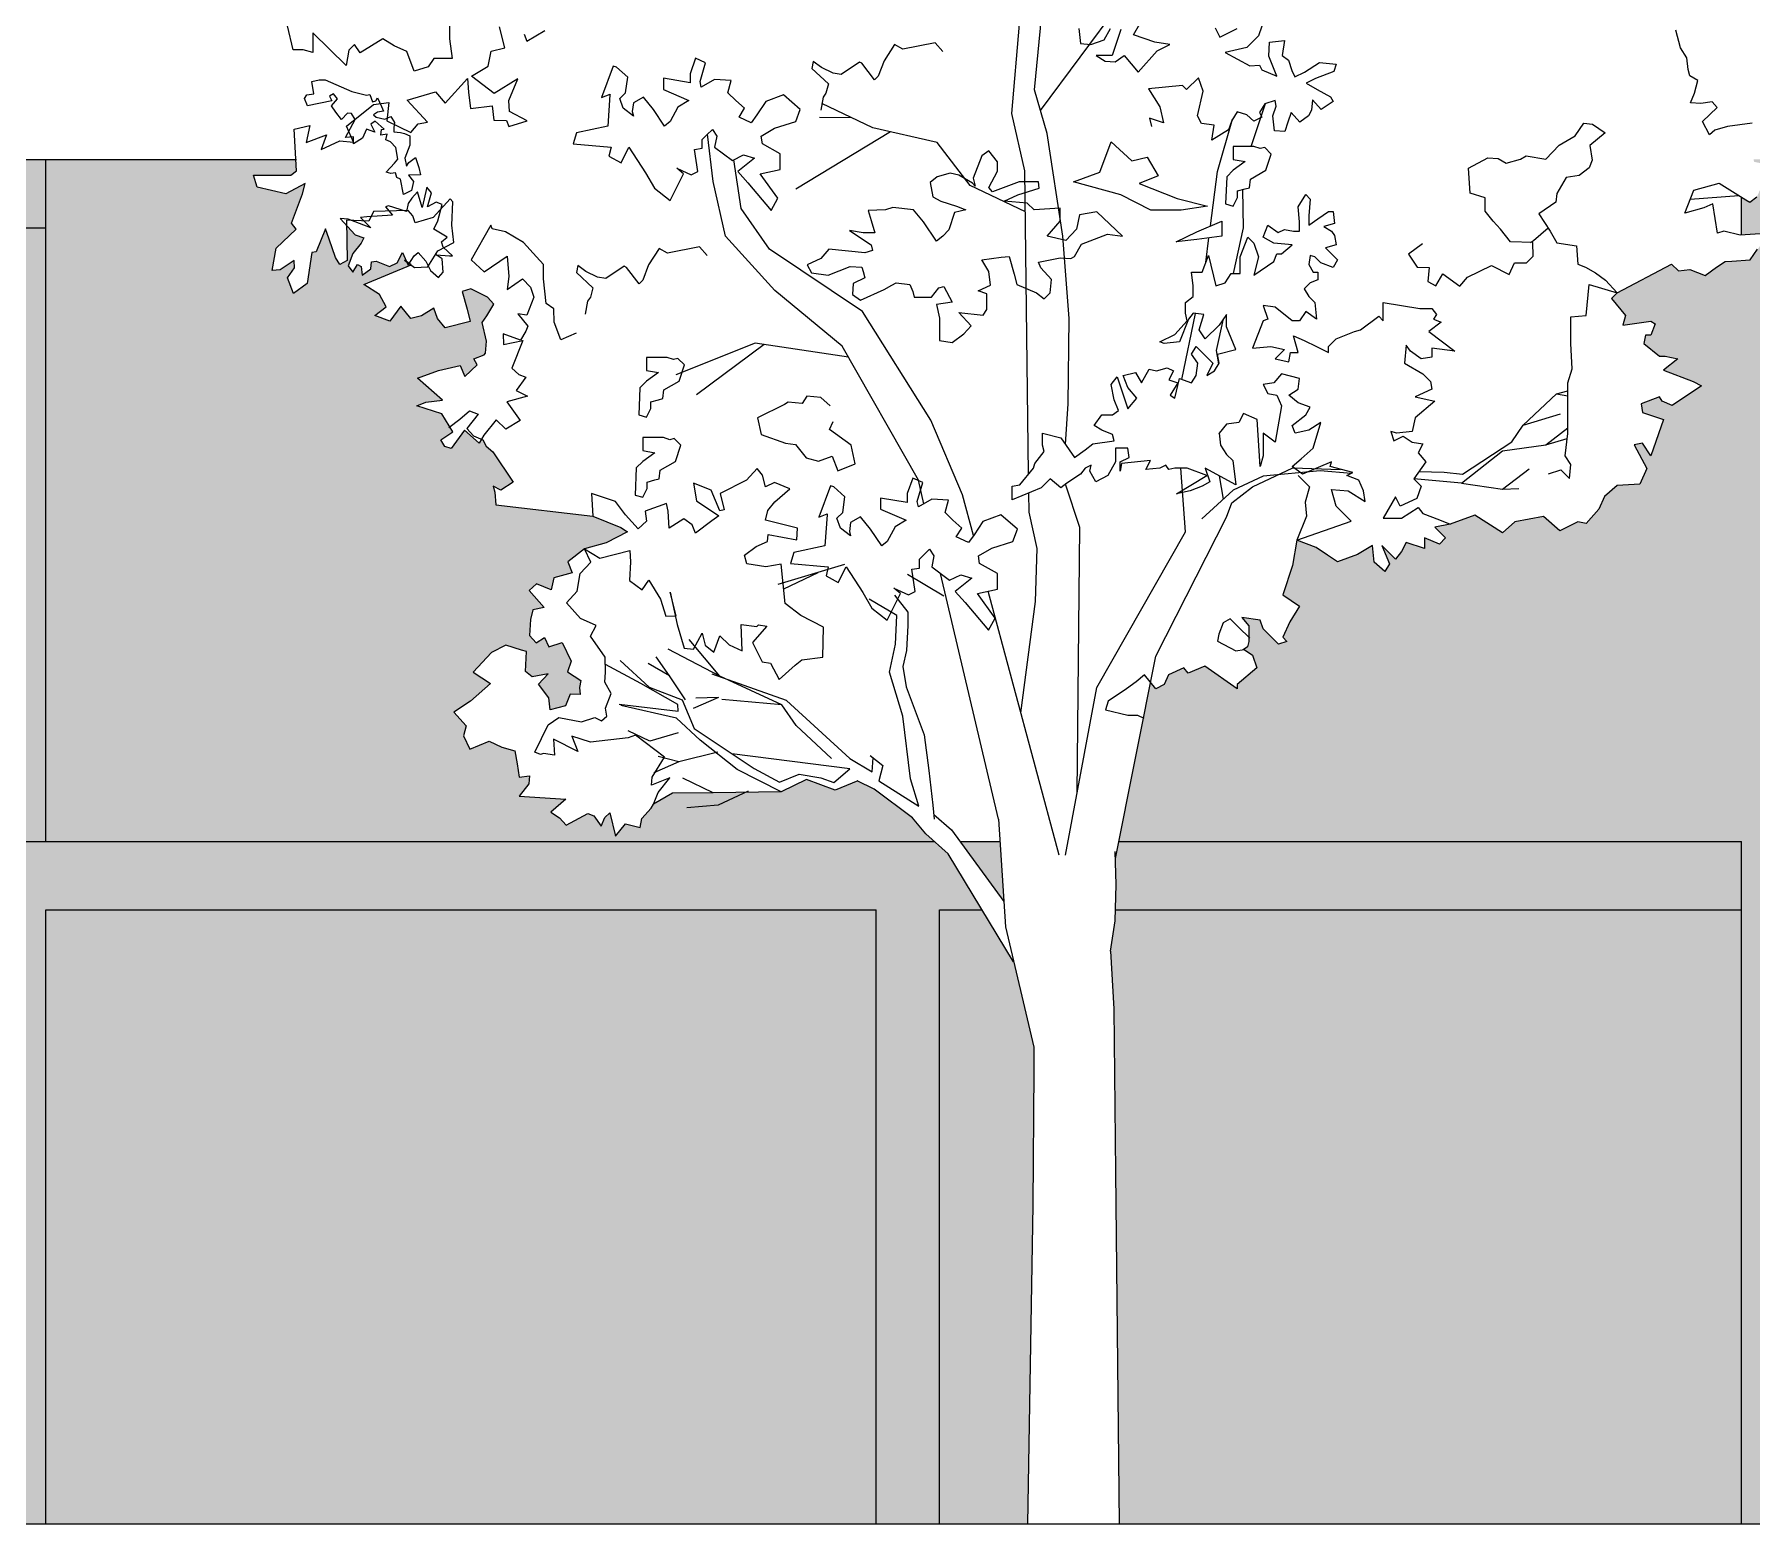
# Model space of a CAD drawing. Header units: millimetres. Extents: x -4829 to 17751, y -2575 to 15731.
# Drawn here: x 2282 to 3037, y -2575 to -1920 of the extents above; entities that cross this region are included whole.
import ezdxf

# ---------------------------------------------------------------- set-up
doc = ezdxf.new("R2010")
doc.units = ezdxf.units.MM
doc.layers.get('0').update_dxf_attribs({"lineweight": 20})
for name, color, linetype in [('campitura', 254, 'Continuous'), ('finestre', 140, 'Continuous'), ('MURO', 44, 'Continuous')]:
    doc.layers.add(name, color=color, linetype=linetype)
doc.layers.add('VERDE_alberi', color=104, linetype='Continuous', plot=False)

msp = doc.modelspace()

# ---------------------------------------------------------------- hatches: boundary and pattern name
at = {"layer": 'campitura'}
h = msp.add_hatch(color=256, dxfattribs=at)
h.dxf.hatch_style = 1
h.paths.add_polyline_path([(2286.61, -1974.88), (1626.61, -1974.88), (1626.61, -2004.88), (2286.61, -2004.88)])
h.paths.add_polyline_path([(2286.61, -2004.88), (2276.61, -2004.88), (2276.61, -2274.88), (2286.61, -2274.88)])
h.paths.add_polyline_path([(1636.61, -2004.88), (1626.61, -2004.88), (1626.61, -2274.88), (1636.61, -2274.88)])
h.paths.add_polyline_path([(2683.44, -2280.19), (2677.5, -2274.88), (1626.61, -2274.88), (1626.61, -2304.88), (2256.61, -2304.88), (2256.61, -2574.88), (2286.61, -2574.88), (2286.61, -2304.88), (2651.77, -2304.88), (2651.77, -2574.88), (2679.62, -2574.88), (2679.62, -2304.88), (2698.37, -2304.88)])
h.paths.add_polyline_path([(1636.61, -2304.88), (1626.61, -2304.88), (1626.61, -2574.88), (1636.61, -2574.88)], flags=17)
h.paths.add_polyline_path([(3032.24, -2274.88), (2758.47, -2274.88), (2756.99, -2282.26), (2757.38, -2293.78), (2757.04, -2304.88), (3032.24, -2304.88)])
h.paths.add_polyline_path([(2706.2, -2274.88), (2688.73, -2274.88), (2707.88, -2301.24)])
at = {"layer": 'finestre', "transparency": 33554643}
h = msp.add_hatch(color=256, dxfattribs=at)
h.dxf.hatch_style = 1
h.paths.add_polyline_path([(2276.61, -2004.88), (1636.61, -2004.88), (1636.61, -2274.88), (2276.61, -2274.88)])
h.paths.add_polyline_path([(2256.61, -2304.88), (1636.61, -2304.88), (1636.61, -2574.88), (2256.61, -2574.88)])
h.paths.add_polyline_path([(2651.77, -2304.88), (2286.61, -2304.88), (2286.61, -2574.88), (2651.77, -2574.88)])
h.paths.add_polyline_path([(3032.24, -2304.88), (2757.04, -2304.88), (2756.9, -2309.72), (2754.86, -2323.09), (2756.26, -2348.47), (2757.07, -2420.25), (2758.61, -2574.88), (3032.24, -2574.88)])
h.paths.add_polyline_path([(2721.04, -2375.61), (2721.04, -2365.22), (2712.21, -2327.74), (2698.37, -2304.88), (2679.62, -2304.88), (2679.62, -2574.88), (2718.27, -2574.88), (2720.63, -2434.79)])
at = {"layer": 'MURO'}
h = msp.add_hatch(color=256, dxfattribs=at)
h.dxf.hatch_style = 1
h.paths.add_polyline_path([(2483.3, -2118.59), (2486.75, -2120.31), (2492.19, -2116.78), (2483.29, -2103.49), (2480.27, -2100.9), (2478.8, -2098.22), (2478.21, -2097.96), (2477.24, -2099.67), (2470.75, -2093.87), (2464.88, -2102), (2462.13, -2101.14), (2460.34, -2098.16), (2465.66, -2094.69), (2460.78, -2086.66), (2449.77, -2083.22), (2453.76, -2081.59), (2461.13, -2080.73), (2450.11, -2071.08), (2459.35, -2067.62), (2468.79, -2065.44), (2470.88, -2070.33), (2476.27, -2065.21), (2474.85, -2062.5), (2479.47, -2060.77), (2480, -2060.03), (2480.46, -2054.73), (2478.49, -2046.56), (2480.63, -2043.6), (2483.73, -2038.53), (2480.94, -2035.39), (2473.48, -2031.69), (2469.77, -2032.95), (2472, -2040.75), (2473.19, -2046.11), (2462.21, -2048.87), (2458.94, -2044.83), (2457.22, -2040.21), (2451.9, -2043.68), (2447.18, -2044.77), (2442.7, -2039.29), (2437.9, -2045.95), (2431.29, -2043.43), (2436.24, -2039.68), (2433.4, -2034.26), (2426.49, -2029.83), (2446.13, -2021.72), (2443.55, -2015.82), (2441.15, -2020.27), (2437.72, -2021.98), (2431.9, -2019.59), (2429.85, -2019.93), (2429.5, -2023.01), (2425.74, -2025.75), (2425.39, -2021.98), (2423.68, -2020.96), (2421.63, -2024.38), (2419.57, -2021.64), (2421.63, -2016.17), (2425.39, -2011.72), (2426.42, -2009.32), (2422.65, -2007.95), (2418.97, -2003.88), (2419.18, -2019.25), (2415.9, -2020.97), (2413.99, -2017.95), (2411.26, -2009.85), (2409.59, -2005.37), (2405.52, -2015.52), (2403.67, -2015.82), (2401.59, -2029.46), (2395.63, -2033.75), (2392.86, -2026.84), (2395.97, -2022.53), (2395.91, -2019.22), (2389.68, -2023.31), (2386.17, -2023.65), (2387.92, -2013.86), (2396.79, -2005.54), (2394.69, -2002.79), (2399.5, -1989.9), (2400.68, -1985.43), (2392.14, -1989.9), (2379.55, -1986.95), (2378, -1981.74), (2394.38, -1981.7), (2396.93, -1979.86), (2396.65, -1974.88), (2286.61, -1974.88), (2286.61, -2274.88), (2677.5, -2274.88), (2673.64, -2271.41), (2667.71, -2264.4), (2650.95, -2251.79), (2643.54, -2248.19), (2633.74, -2252.23), (2621.1, -2247.51), (2610.02, -2253.03), (2580.14, -2253.45), (2562.27, -2253.5), (2553.88, -2258.47), (2552.9, -2260.17), (2548.67, -2264.77), (2548, -2268.69), (2541.5, -2266.99), (2537.22, -2272.46), (2534.73, -2262.19), (2532.41, -2264.25), (2530.86, -2268.12), (2527.61, -2263.53), (2525.03, -2262.5), (2515.48, -2267.66), (2512.47, -2264.39), (2508.76, -2261.98), (2515.26, -2256.2), (2494.79, -2254.87), (2499.07, -2249.4), (2499.27, -2245.89), (2494.83, -2246.51), (2493.85, -2240.72), (2492.86, -2234.94), (2487.23, -2233.29), (2481.65, -2230.76), (2473.09, -2234.22), (2470.35, -2228.33), (2471.48, -2224), (2466.1, -2217.96), (2473.43, -2213.1), (2482.25, -2205.26), (2474.6, -2200.4), (2482.6, -2191.63), (2488.94, -2188.48), (2495.86, -2190.64), (2498.03, -2191.21), (2497.52, -2199.99), (2500.47, -2202.36), (2507.59, -2201.02), (2503.36, -2205.62), (2507.86, -2211.61), (2508.43, -2216.92), (2515.14, -2215.12), (2517.2, -2209.95), (2521.59, -2210.21), (2521.33, -2207.11), (2521.95, -2204.07), (2516.01, -2200.2), (2517.6, -2195.45), (2513.67, -2187.29), (2507.84, -2189.15), (2505.87, -2185.07), (2502.21, -2187.5), (2499.32, -2184.24), (2499.72, -2177.22), (2500.85, -2172.88), (2505.76, -2171.85), (2499.14, -2164.42), (2502.39, -2161.53), (2508.85, -2164.11), (2510.03, -2158.89), (2518.08, -2156.72), (2516.17, -2151.77), (2523.54, -2146.04), (2533.06, -2143.41), (2542.43, -2138.55), (2539.47, -2136.77), (2527.13, -2131.79), (2484.6, -2126.79), (2484.17, -2121.18)])
h.paths.add_polyline_path([(3032.24, -2019.29), (3028.1, -2019.64), (3025.12, -2019.71), (3021.33, -2022.24), (3016.32, -2025.84), (3009.62, -2023.19), (3004.55, -2023.82), (3001.52, -2020.91), (2977.64, -2033.55), (2975.16, -2036.02), (2981.35, -2043.44), (2980.11, -2047.76), (2992.48, -2045.91), (2994.34, -2047.14), (2992.48, -2052.09), (2990.01, -2052.09), (2989.39, -2055.8), (2996.19, -2061.36), (2998.67, -2061.36), (3004.24, -2062.59), (2998.05, -2067.54), (3011.04, -2072.48), (3014.75, -2074.33), (3001.76, -2082.99), (2997.43, -2081.13), (2996.19, -2079.28), (2988.15, -2082.37), (2988.77, -2086.08), (2998.05, -2089.17), (2992.48, -2105.23), (2988.77, -2099.67), (2985.06, -2100.29), (2990.63, -2110.79), (2987.53, -2117.59), (2977.64, -2118.21), (2972.07, -2123.15), (2969.6, -2128.72), (2964.03, -2134.9), (2960.32, -2134.28), (2952.47, -2138.11), (2945.19, -2131.81), (2932.57, -2134.23), (2927.23, -2139.08), (2915.09, -2131.32), (2904.2, -2135.29), (2897.51, -2136.63), (2902.19, -2141.31), (2899.52, -2143.98), (2892.83, -2141.31), (2892.83, -2145.99), (2884.8, -2143.31), (2882.79, -2147.32), (2880.12, -2150.66), (2874.1, -2144.65), (2877.44, -2152.67), (2875.44, -2156.01), (2870.76, -2152), (2870.09, -2144.65), (2863.4, -2148.66), (2854.7, -2151.78), (2850.26, -2148.82), (2845.22, -2145.55), (2836.75, -2142.3), (2834.9, -2153.43), (2830.57, -2166.4), (2837.99, -2171.35), (2833.66, -2178.14), (2830.57, -2184.94), (2832.42, -2186.8), (2828.71, -2188.03), (2821.91, -2181.23), (2820.67, -2177.53), (2812.63, -2176.29), (2815.72, -2180), (2815.72, -2186.8), (2815.1, -2189.27), (2813.45, -2190.26), (2817.32, -2192.83), (2819.17, -2198.38), (2810.54, -2205.77), (2810.54, -2207.62), (2796.36, -2197.76), (2788.96, -2200.84), (2787.11, -2198.38), (2780.33, -2201.46), (2778.48, -2205.77), (2774.78, -2207.62), (2772.47, -2204.74), (2758.47, -2274.88), (3032.24, -2274.88)])
h = msp.add_hatch(color=256, dxfattribs=at)
h.dxf.hatch_style = 1
h.paths.add_polyline_path([(3032.24, -1991.37), (3032.24, -2008.16), (3042.72, -2007.44), (3041.58, -2011.49), (3039.37, -2014.33), (3036.14, -2018.95), (3032.24, -2019.29), (3032.24, -2574.88), (3356.61, -2574.88), (3356.61, -1974.88), (3037.58, -1974.84), (3037.87, -1975.88), (3044.19, -1977.15), (3047.29, -1983.03), (3046.4, -1990.75), (3041.41, -1986.13), (3039.06, -1991.25), (3035.96, -1993.59), (3034.19, -1992.58)])

# ---------------------------------------------------------------- linework, layer by layer
for p, q in [((2286.61, -2274.88), (2286.61, -1974.88)), ((3032.24, -2008.16), (3032.24, -1991.37)), ((1626.61, -2274.88), (2677.5, -2274.88)), ((2688.73, -2274.88), (2706.2, -2274.88)), ((2758.47, -2274.88), (3032.24, -2274.88)), ((3032.24, -2574.88), (3032.24, -2274.88)), ((2286.61, -2574.88), (2286.61, -2304.88)), ((2286.61, -2304.88), (2651.77, -2304.88)), ((2651.77, -2574.88), (2651.77, -2304.88)), ((2679.62, -2574.88), (2679.62, -2304.88)), ((2679.62, -2304.88), (2698.37, -2304.88)), ((2757.04, -2304.88), (3032.24, -2304.88)), ((1157.37, -2574.88), (3561.72, -2574.88))]:
    msp.add_line(p, q)
for points in [[(1356.61, -2574.88), (1356.61, -1974.88), (2396.93, -1974.88)], [(1626.61, -2004.88), (2286.61, -2004.88)]]:
    msp.add_lwpolyline(points)
at = {"layer": 'VERDE_alberi', "color": 0}
for p, q in [((2950.88, -2077.9), (2955.99, -2076.6)), ((2936.35, -2091.77), (2950.88, -2077.9)), ((2950.88, -2077.9), (2955.99, -2078.81)), ((2931.33, -2099.08), (2936.35, -2091.77)), ((2936.35, -2091.77), (2952.73, -2086.79)), ((2909.63, -2113.2), (2931.33, -2099.08)), ((2946.23, -2100.29), (2955.99, -2092.88)), ((2946.23, -2100.29), (2955.7, -2097.64)), ((2909.23, -2117.22), (2927.18, -2102.98)), ((2927.18, -2102.98), (2946.23, -2100.29)), ((2821.99, -2114.15), (2808.71, -2120.32)), ((2817.3, -2118.88), (2834.94, -2110.54)), ((2847.01, -2111.73), (2821.99, -2114.15)), ((2834.94, -2110.54), (2855.97, -2111.13)), ((2860.67, -2112.94), (2847.01, -2111.73)), ((2890.44, -2112.1), (2901.58, -2112.41)), ((2901.58, -2112.41), (2909.63, -2113.2)), ((2927.22, -2119.92), (2938.88, -2110.91)), ((2808.71, -2120.32), (2795.05, -2132.87)), ((2808.25, -2125.8), (2817.3, -2118.88)), ((2909.23, -2117.22), (2888.27, -2115.37)), ((2909.23, -2117.22), (2927.22, -2119.92)), ((2927.22, -2119.92), (2934.32, -2119.63)), ((2805.81, -2132.21), (2808.25, -2125.8)), ((2637.9, -2152.96), (2608.56, -2161.82)), ((2611.18, -2163.75), (2626.32, -2156.56)), ((2665.56, -2157.24), (2681.48, -2166.78)), ((2659.79, -2166.47), (2665.66, -2173.9)), ((2660.81, -2175.36), (2648.67, -2168.26)), ((2665.66, -2173.9), (2665.77, -2179.77)), ((2660.21, -2188.04), (2660.81, -2175.36)), ((2665.77, -2179.77), (2665.11, -2190.78)), ((2583.08, -2202.12), (2569.51, -2185.96)), ((2657.63, -2200.31), (2660.21, -2188.04)), ((2548.31, -2205.35), (2532.7, -2196.96)), ((2539.14, -2195.17), (2551.95, -2206.95)), ((2560.84, -2201.94), (2551.48, -2196.6)), ((2560.84, -2201.94), (2555.01, -2193.65)), ((2583.08, -2202.12), (2560.34, -2190.27)), ((2665.11, -2190.78), (2663.52, -2197.83)), ((2567.87, -2212.48), (2560.84, -2201.94)), ((2612.38, -2212.75), (2579.72, -2201.23)), ((2610.24, -2214.65), (2583.08, -2202.12)), ((2663.47, -2219.71), (2657.63, -2200.31)), ((2663.52, -2197.83), (2664.94, -2206.8)), ((2564.56, -2214.58), (2548.31, -2205.35)), ((2551.95, -2206.95), (2566.49, -2212.48)), ((2566.49, -2212.48), (2571.68, -2225.14)), ((2582.38, -2211.54), (2571.27, -2216.36)), ((2582.38, -2211.54), (2572.49, -2211.77)), ((2610.24, -2214.65), (2583.85, -2212.41)), ((2664.94, -2206.8), (2672.91, -2227.89)), ((2538.71, -2214.46), (2564.74, -2217.48)), ((2563.95, -2220.62), (2539.5, -2215.07)), ((2564.74, -2217.48), (2564.56, -2214.58)), ((2616.57, -2223.83), (2610.24, -2214.65)), ((2640.13, -2238.36), (2612.38, -2212.75)), ((2666.92, -2247.29), (2663.47, -2219.71)), ((2552.27, -2230.63), (2542.79, -2226.17)), ((2564.68, -2226.97), (2552.27, -2230.63)), ((2574.32, -2230.24), (2563.95, -2220.62)), ((2571.68, -2225.14), (2598.15, -2242.68)), ((2632.13, -2238.26), (2616.57, -2223.83)), ((2590.61, -2243.17), (2574.32, -2230.24)), ((2672.91, -2227.89), (2674.97, -2243.61)), ((2565.05, -2239.84), (2553.97, -2244.56)), ((2565.05, -2239.84), (2555.86, -2237.41)), ((2582.23, -2235.6), (2565.05, -2239.84)), ((2640.25, -2242.86), (2588.28, -2236.3)), ((2598.15, -2242.68), (2609.27, -2248.74)), ((2640.13, -2238.36), (2650.07, -2244.16)), ((2649.11, -2236.94), (2654.77, -2241.43)), ((2650.07, -2244.16), (2650.52, -2238.06)), ((2654.77, -2241.43), (2652.96, -2248.08)), ((2580.14, -2253.45), (2566.73, -2247.03)), ((2610.02, -2253.03), (2590.61, -2243.17)), ((2609.27, -2248.74), (2617.87, -2245.18)), ((2621.1, -2247.51), (2610.02, -2253.03)), ((2617.87, -2245.18), (2627.45, -2246.78)), ((2633.74, -2252.23), (2621.1, -2247.51)), ((2627.45, -2246.78), (2633.22, -2248.81)), ((2633.22, -2248.81), (2640.25, -2242.86)), ((2643.69, -2248.12), (2633.74, -2252.23)), ((2650.95, -2251.79), (2643.45, -2248.14)), ((2652.96, -2248.08), (2670.61, -2259.22)), ((2670.61, -2259.22), (2666.92, -2247.29)), ((2674.97, -2243.61), (2676.73, -2258.86)), ((2562.27, -2253.5), (2553.88, -2258.47)), ((2580.14, -2253.45), (2562.27, -2253.5)), ((2610.02, -2253.03), (2580.14, -2253.45)), ((2595.54, -2252.73), (2582.31, -2258.82)), ((2667.71, -2264.4), (2650.95, -2251.79)), ((2582.31, -2258.82), (2568.55, -2260.08)), ((2673.64, -2271.41), (2667.71, -2264.4)), ((2676.73, -2258.86), (2677.32, -2264.97)), ((2677.18, -2262.88), (2684.94, -2269.66)), ((2683.44, -2280.19), (2673.64, -2271.41)), ((2684.94, -2269.66), (2707.88, -2301.24)), ((2712.21, -2327.74), (2683.44, -2280.19)), ((2754.86, -2323.09), (2756.26, -2348.47)), ((2756.26, -2348.47), (2757.07, -2420.25)), ((2721.04, -2365.22), (2721.04, -2375.61)), ((2721.04, -2375.61), (2720.63, -2434.79)), ((2757.07, -2420.25), (2758.61, -2574.88)), ((2720.63, -2434.79), (2718.27, -2574.88))]:
    msp.add_line(p, q, dxfattribs=at)
for points in [[(2734.99, -2100.12), (2736.23, -2082.3), (2736.64, -2044.83), (2733.9, -2008.57), (2726.95, -1963.47), (2721.38, -1944.27), (2724.01, -1917.13), (2724.31, -1888.89), (2724.77, -1887.82)], [(2718.82, -2113.16), (2717.19, -1979.8), (2711.5, -1954.56), (2714.75, -1915.3), (2711.76, -1896.42)], [(2464.12, -1909.92), (2464.12, -1921.72), (2465.37, -1930.42), (2457.28, -1930.42), (2454.79, -1934.15), (2448.57, -1936.01), (2445.46, -1927.31), (2439.87, -1924.83), (2434.89, -1921.72), (2429.91, -1924.83), (2424.94, -1927.94), (2422.45, -1924.21), (2419.96, -1926.69), (2418.72, -1933.53), (2404.12, -1919.11), (2404.12, -1927.81), (2399.85, -1926.65), (2395.41, -1926.57), (2392.92, -1916.01)], [(2723.99, -1953.25), (2758.95, -1906.35), (2760.15, -1905.11)], [(2519.91, -2051.22), (2513.13, -2054.13), (2510.25, -2046.43), (2509.97, -2040.6), (2506.64, -2038.2), (2505.54, -2027.27), (2505.52, -2021.07), (2502.36, -2017.66), (2496.77, -2011.38), (2488.73, -2006.69), (2482.96, -2005.34), (2482.38, -2003.8), (2473.71, -2018.92), (2479.46, -2024.19), (2489.46, -2017.35), (2490.26, -2026.36), (2489.54, -2032.03), (2496.3, -2027.35), (2499.83, -2031.02), (2501.18, -2035.37), (2498.22, -2043.36), (2494.2, -2042.71), (2498.67, -2048.19), (2497.71, -2050.31), (2495.41, -2054.27), (2487.79, -2051.59), (2487.87, -2056.15), (2496.41, -2054.44), (2491.52, -2066.66), (2494.58, -2069.43), (2497.7, -2070.56), (2493.43, -2076.48), (2498.4, -2078.94), (2489.32, -2081.39), (2495.21, -2089.58), (2488.99, -2093.53), (2484.72, -2089.32), (2479.27, -2096.08), (2477.24, -2099.67), (2470.75, -2093.87), (2464.88, -2102), (2462.13, -2101.14), (2460.34, -2098.16), (2465.66, -2094.69), (2460.78, -2086.66), (2449.77, -2083.22), (2453.76, -2081.59), (2461.13, -2080.73), (2450.11, -2071.08), (2459.35, -2067.62), (2468.79, -2065.44), (2470.88, -2070.33), (2476.27, -2065.21), (2474.85, -2062.5), (2479.47, -2060.77), (2480, -2060.03), (2480.46, -2054.73), (2478.49, -2046.56), (2480.63, -2043.6), (2483.73, -2038.53), (2480.94, -2035.39), (2473.48, -2031.69), (2469.77, -2032.95), (2472, -2040.75), (2473.19, -2046.11), (2462.21, -2048.87), (2458.94, -2044.83), (2457.22, -2040.21), (2451.9, -2043.68), (2447.18, -2044.77), (2442.7, -2039.29), (2437.9, -2045.95), (2431.29, -2043.43), (2436.24, -2039.68), (2433.4, -2034.26), (2426.49, -2029.83), (2447.31, -2021.23), (2444.35, -2019.1), (2448.79, -2022.3), (2454.62, -2022.01), (2459.05, -2015.09), (2466.13, -2011.41), (2465.13, -2003.73), (2465.61, -1993.44), (2464.46, -1992.21), (2456.98, -2000.3), (2449.06, -2002.77), (2448.08, -1999.61), (2446.05, -1997.32), (2430.67, -1997.68), (2428.76, -2002.02), (2418.94, -2001.48), (2419.18, -2019.25), (2415.9, -2020.97), (2413.99, -2017.95), (2411.26, -2009.85), (2409.59, -2005.37), (2405.52, -2015.52), (2403.67, -2015.82), (2401.59, -2029.46), (2395.63, -2033.75), (2392.86, -2026.84), (2395.97, -2022.53), (2395.91, -2019.22), (2389.68, -2023.31), (2386.17, -2023.65), (2387.92, -2013.86), (2396.79, -2005.54), (2394.69, -2002.79), (2399.5, -1989.9), (2400.68, -1985.43), (2392.14, -1989.9), (2379.55, -1986.95), (2378, -1981.74), (2394.38, -1981.7), (2396.93, -1979.86), (2395.88, -1961.51), (2402.75, -1959.92), (2401.09, -1967.32), (2410.05, -1963.97), (2407.78, -1970.51), (2415.93, -1966.58), (2421.98, -1967.26), (2418.93, -1960.15), (2430.7, -1950.65), (2437.45, -1949.79), (2436.6, -1957.77), (2447.17, -1962.94), (2450.35, -1959.1), (2454.51, -1958.43), (2445.59, -1948.71), (2458.06, -1945.03), (2462.19, -1950.06), (2472.08, -1939.2), (2472.58, -1945.29), (2473.42, -1952.35), (2482.92, -1951.25), (2483.7, -1957.5), (2489.23, -1957.7), (2490.32, -1960.38), (2498.25, -1957.78), (2490.57, -1953.75), (2490.24, -1948.97), (2494.18, -1939.32), (2483.8, -1945.83), (2473.79, -1938.22), (2481.19, -1933.73), (2482.55, -1927.13), (2488.48, -1925.73), (2486.1, -1916.45)], [(2496.96, -1919.74), (2498.12, -1922.85), (2506.14, -1918.04)], [(2740.92, -1917.27), (2741.62, -1923.89), (2746.14, -1924.23), (2752.06, -1922.15), (2754.84, -1917.27)], [(2759.36, -1917.62), (2755.55, -1929.11), (2748.58, -1929.11), (2752.41, -1931.55), (2756.94, -1931.9), (2760.77, -1929.11), (2767.04, -1936.42), (2775.38, -1927.02), (2780.95, -1924.23), (2774.34, -1923.19), (2764.94, -1920.06), (2767.72, -1915.18)], [(2821.32, -1916.23), (2819.93, -1920.4), (2814.71, -1925.63), (2805.31, -1927.72), (2816.11, -1933.64), (2820.28, -1933.29), (2821.33, -1935.38), (2827.95, -1938.16), (2824.46, -1929.46), (2824.8, -1923.19), (2831.41, -1922.49), (2830.37, -1929.11), (2833.16, -1931.2), (2834.56, -1935.73), (2835.95, -1938.51), (2840.13, -1936.42), (2846.74, -1932.24), (2854.04, -1932.94), (2853, -1936.07), (2845, -1939.21), (2840.83, -1941.3), (2845.7, -1944.08), (2851.62, -1947.22), (2852.67, -1949.31), (2847.45, -1952.79), (2843.62, -1948.61), (2843.27, -1953.14), (2841.88, -1955.58), (2838.05, -1958.36), (2834.22, -1954.18), (2832.83, -1958.36), (2831.44, -1962.54), (2826.92, -1962.19), (2826.22, -1955.58), (2827.61, -1951.4), (2827.26, -1948.96), (2822.73, -1950.35), (2820.3, -1954.18), (2821.35, -1956.27), (2817.87, -1958.01), (2814.73, -1955.23), (2810.56, -1953.84), (2808.12, -1957.67), (2806.73, -1961.85), (2799.43, -1966.37), (2800.47, -1959.76), (2794.9, -1959.06), (2793.15, -1955.58), (2795.58, -1944.78), (2793.49, -1938.86), (2788.27, -1944.08), (2786.53, -1942.34), (2771.57, -1943.74), (2776.45, -1951.75), (2778.19, -1958.71), (2771.92, -1956.62), (2772.86, -1960.35)], [(2800.78, -1916.92), (2802.87, -1921.1), (2810.53, -1917.27)], [(3036.99, -1958.94), (3026.16, -1960.39), (3020.59, -1961.91), (3018.19, -1964.06), (3015.09, -1958.18), (3021.61, -1951.92), (3019.46, -1949.51), (3014.4, -1950.15), (3009.84, -1949.89), (3011.68, -1945.66), (3013.14, -1940.03), (3009.59, -1938.01), (3008.84, -1935.22), (3008.21, -1930.16), (3005.49, -1925.67), (3003.4, -1918.02)], [(2681.04, -1927.39), (2677.69, -1923.52), (2663.51, -1926.36), (2659.9, -1924.29), (2655.26, -1931.51), (2652.67, -1938.21), (2651.12, -1939.76), (2645.46, -1932.54), (2644.43, -1932.03), (2636.43, -1937.44), (2632.82, -1936.93), (2627.67, -1934.35), (2624.07, -1931.77), (2623.55, -1934.86), (2630.76, -1941.57), (2629.72, -1945.69), (2628.43, -1947.49), (2627.4, -1953.16)], [(2717.41, -1997.84), (2693.11, -1986.33), (2678.61, -1967.31), (2650.25, -1960.96), (2627.92, -1950.29)], [(2816.73, -1969.11), (2822.95, -1950.29)], [(2658.04, -1962.71), (2616.49, -1987.86)], [(2640.94, -1956.51), (2626.81, -1956.35)], [(2798.81, -2004.09), (2801.91, -1980.13), (2808.47, -1957.11)], [(2892.09, -2011.87), (2885.89, -2016.55), (2889.68, -2022.24), (2894.94, -2022.3), (2894.36, -2028.44), (2897.91, -2030.46), (2900.95, -2025.15), (2908.41, -2030.59), (2911.83, -2026.66), (2922.4, -2021.54), (2930.19, -2025.4), (2932.53, -2020.28), (2937.78, -2020.34), (2940.7, -2017.31), (2940.57, -2011.36), (2930.76, -2011.04), (2926.27, -2005.54), (2923.05, -2001.94), (2919.63, -1997.64), (2919.51, -1991.69), (2912.99, -1989.73), (2912.24, -1978.73), (2920.72, -1974.18), (2925.28, -1974.43), (2928.82, -1976.45), (2935.08, -1974.75), (2937.68, -1973.29), (2946.29, -1974.68), (2952.11, -1968.61), (2959.2, -1964.44), (2962.94, -1958.94), (2966.8, -1959.38), (2972.3, -1963.11), (2965.59, -1968.68), (2966.6, -1975.13), (2965.27, -1978.48), (2960.97, -1981.89), (2955.21, -1982.71), (2951.15, -1989.8), (2950.71, -1993.65), (2943.11, -1998.71), (2948.17, -2006.3), (2951.08, -2011.49), (2959.69, -2012.88), (2960.38, -2020.91), (2963.73, -2022.24), (2968.16, -2024.77), (2972.43, -2027.86), (2977.64, -2033.55), (3001.52, -2020.91), (3004.55, -2023.82), (3009.62, -2023.19), (3016.32, -2025.84), (3021.33, -2022.24), (3025.12, -2019.71), (3028.1, -2019.64), (3036.14, -2018.95), (3039.37, -2014.33)], [(2672.78, -2126.25), (2670.33, -2115.88), (2636.88, -2056.9), (2607.29, -2032.42), (2585.5, -2008.64), (2580.12, -1984.55), (2577.62, -1963.73)], [(2694.55, -2140.26), (2689.77, -2122.41), (2675.86, -2089.55), (2645.8, -2041.74), (2604.91, -2014.31), (2592.46, -1996.4), (2589.26, -1974.94)], [(3042.72, -2007.44), (3031.71, -2008.2), (3024.5, -2006.43), (3021.71, -2007.19), (3019.69, -1994.29), (3015.7, -1996.12), (3007.35, -1998.4), (3011.34, -1988.34), (3022.48, -1985.31), (3034.19, -1992.58), (3035.96, -1993.59), (3039.06, -1991.25)], [(2808.92, -2025.04), (2813.36, -2004.97), (2813.02, -1988.01)], [(3009.79, -1992.25), (3031.12, -1990.67)], [(2939.44, -2011.32), (2940.84, -2010.51), (2947.26, -2004.94)], [(2577.51, -2017.13), (2574.16, -2013.26), (2559.98, -2016.1), (2556.37, -2014.04), (2551.73, -2021.25), (2549.14, -2027.95), (2547.6, -2029.5), (2541.93, -2022.28), (2540.9, -2021.77), (2532.91, -2027.18), (2529.3, -2026.67), (2524.14, -2024.09), (2520.54, -2021.51), (2520.02, -2024.6), (2527.23, -2031.31), (2526.2, -2035.43), (2524.9, -2037.23), (2523.87, -2042.9)], [(2796.73, -2020.12), (2798.12, -2009.37)], [(2947.47, -2113.04), (2952.9, -2111.41), (2956.61, -2115.12), (2957.23, -2108.94), (2954.75, -2105.23), (2955.99, -2095.35), (2955.99, -2073.1), (2957.84, -2066.92), (2957.23, -2055.8), (2957.23, -2044.05), (2964.03, -2043.44), (2965.27, -2029.84), (2977.64, -2033.55), (2975.16, -2036.02), (2981.35, -2043.44), (2980.11, -2047.76), (2992.48, -2045.91), (2994.34, -2047.14), (2992.48, -2052.09), (2990.01, -2052.09), (2989.39, -2055.8), (2996.19, -2061.36), (2998.67, -2061.36), (3004.24, -2062.59), (2998.05, -2067.54), (3011.04, -2072.48), (3014.75, -2074.33), (3001.76, -2082.99), (2997.43, -2081.13), (2996.19, -2079.28), (2988.15, -2082.37), (2988.77, -2086.08), (2998.05, -2089.17), (2992.48, -2105.23), (2988.77, -2099.67), (2985.06, -2100.29), (2990.63, -2110.79), (2987.53, -2117.59), (2977.64, -2118.21), (2972.07, -2123.15), (2969.6, -2128.72), (2964.03, -2134.9), (2960.32, -2134.28)], [(2786.22, -2071.55), (2792.16, -2042.56)], [(2802.42, -2064.66), (2801.46, -2058.81), (2804.52, -2044.99)], [(2639.64, -2061.75), (2598.53, -2055.64), (2563.65, -2069.59)], [(2602.59, -2056.25), (2572.76, -2078.34)], [(2631.53, -2083.17), (2627.39, -2079.49), (2621.25, -2078.97), (2619.25, -2082.15), (2613.11, -2081.64), (2611.42, -2082.61), (2599.54, -2088.55), (2601.28, -2095.87), (2611.97, -2099.6), (2616.37, -2100.22), (2621.07, -2106.05), (2626.39, -2107.48), (2632.38, -2105.39), (2634.94, -2111.78), (2642.61, -2108.71), (2640.83, -2100.52), (2631.27, -2093.66), (2632.81, -2090.08)], [(2463.87, -2092.7), (2468.7, -2089.08), (2472.92, -2085.37), (2476.72, -2086.83), (2471.8, -2093.22), (2474.74, -2096.41), (2478.8, -2098.22), (2480.27, -2100.9), (2483.29, -2103.49), (2492.19, -2116.78), (2486.75, -2120.31), (2483.3, -2118.59), (2484.17, -2121.18), (2484.6, -2126.79), (2527.13, -2131.79)], [(2802.55, -2095.34), (2802.58, -2095.15)], [(2735.07, -2280.81), (2748.8, -2207.11), (2787.78, -2138.62), (2785.76, -2110.57)], [(2804.45, -2124.23), (2802.72, -2113.98)], [(2837.37, -2113.88), (2842.32, -2118.82), (2840.46, -2125.62), (2841.08, -2131.8), (2836.75, -2142.3), (2834.9, -2153.43), (2830.57, -2166.4), (2837.99, -2171.35), (2833.66, -2178.14), (2830.57, -2184.94), (2832.42, -2186.8), (2828.71, -2188.03), (2821.91, -2181.23), (2820.67, -2177.53), (2812.63, -2176.29), (2815.72, -2180), (2815.72, -2186.8), (2815.1, -2189.27), (2813.13, -2190.45)], [(2715.42, -2218.19), (2721.82, -2169.32), (2722.51, -2145.97), (2719.02, -2129.9), (2718.92, -2121.51)], [(2740.18, -2253.39), (2741.35, -2136.66), (2735.03, -2117.72)], [(2756.99, -2282.26), (2774.75, -2193.34), (2805.81, -2132.21)], [(2960.32, -2134.28), (2952.47, -2138.11), (2945.19, -2131.81), (2932.57, -2134.23), (2927.23, -2139.08), (2915.09, -2131.32), (2904.2, -2135.29)], [(2705.57, -2265.01), (2680.03, -2156.91)], [(2732.18, -2280.81), (2701.1, -2164.72)], [(2816.09, -2185.44), (2811.15, -2180.51), (2807.45, -2176.82), (2804.37, -2178.67), (2802.52, -2183.59), (2801.91, -2186.67), (2809.92, -2190.99), (2813.62, -2190.37), (2817.32, -2192.83), (2819.17, -2198.38), (2810.54, -2205.77), (2810.54, -2207.62), (2796.36, -2197.76), (2788.96, -2200.84), (2787.11, -2198.38), (2780.33, -2201.46), (2778.48, -2205.77), (2774.78, -2207.62), (2769.84, -2201.46), (2766.14, -2204.54), (2761.83, -2207.62), (2753.81, -2213.16), (2752.58, -2216.86), (2762.44, -2219.32), (2766.76, -2219.32), (2769.54, -2220.55), (2769.54, -2220.55)], [(2705.57, -2265.01), (2708.6, -2312.4), (2721.04, -2365.22)], [(2754.86, -2323.09), (2756.9, -2309.72), (2757.38, -2293.78), (2756.9, -2279.28)]]:
    msp.add_lwpolyline(points, dxfattribs=at)
for points in [[(2534.72, -1946.46), (2533.75, -1960.15), (2520.05, -1963.08), (2518.58, -1967.97), (2535.21, -1969.44), (2534.23, -1973.35), (2539.62, -1976.28), (2543.04, -1969.44), (2550.38, -1980.68), (2554.29, -1987.52), (2561.14, -1992.9), (2567.02, -1981.17), (2564.08, -1978.72), (2570.44, -1981.66), (2573.38, -1980.19), (2571.91, -1970.41), (2575.33, -1969.93), (2575.33, -1966.01), (2577.29, -1964.06), (2579.74, -1961.62), (2581.69, -1964.55), (2580.71, -1969.44), (2588.54, -1975.3), (2593.44, -1972.86), (2598.33, -1974.32), (2590.99, -1980.19), (2595.39, -1985.08), (2605.67, -1997.3), (2608.6, -1991.92), (2600.77, -1981.17), (2609.58, -1979.21), (2609.58, -1972.37), (2601.75, -1967.97), (2601.26, -1964.55), (2607.14, -1961.13), (2616.43, -1958.19), (2618.39, -1952.82), (2611.05, -1946.46), (2603.22, -1949.4), (2599.31, -1955.26), (2596.86, -1958.68), (2591.48, -1956.24), (2593.92, -1952.33), (2590.01, -1948.91), (2586.59, -1945.49), (2588.05, -1940.11), (2580.71, -1939.62), (2574.84, -1943.04), (2574.35, -1940.6), (2576.8, -1932.29), (2572.4, -1930.33), (2569.95, -1937.18), (2569.95, -1941.09), (2558.21, -1939.13), (2558.21, -1944.02), (2569.46, -1948.91), (2564.57, -1951.84), (2561.14, -1958.19), (2558.7, -1960.15), (2553.81, -1952.82), (2549.4, -1947.44), (2545, -1949.88), (2544.51, -1953.79), (2545, -1955.75), (2540.59, -1952.33), (2539.03, -1948.03), (2541.57, -1945.49), (2542.55, -1938.64), (2537.66, -1934.24), (2536.19, -1933.75), (2531.03, -1947.54), (2534.75, -1946.04)], [(2421.27, -1944.97), (2427.6, -1946.55), (2429.18, -1946.2), (2430.24, -1949.44), (2431.82, -1949.09), (2432.52, -1947.78), (2434.19, -1951.55), (2435.16, -1953.66), (2432.44, -1954.1), (2430.68, -1955.15), (2431.91, -1956.21), (2435.78, -1957.17), (2438.33, -1955.94), (2439.91, -1958.58), (2439.73, -1960.77), (2439.65, -1962.62), (2442.55, -1962.97), (2444.31, -1963.41), (2446.68, -1964.37), (2446.68, -1967.36), (2446.77, -1968.5), (2444.58, -1974.3), (2445.19, -1977.81), (2446.33, -1976.23), (2449.15, -1973.95), (2450.64, -1978.43), (2451.35, -1981.59), (2446.07, -1981.76), (2448.36, -1984.57), (2447.39, -1988.44), (2443.97, -1990.19), (2442.65, -1983.52), (2440.98, -1982.73), (2440.36, -1980.71), (2438.43, -1980.97), (2436.32, -1980.45), (2439.92, -1976.49), (2441.5, -1974.65), (2440.53, -1969.56), (2438.16, -1967.1), (2436.13, -1966.22), (2436.75, -1963.76), (2434.02, -1964.2), (2434.29, -1961.65), (2435.43, -1961.56), (2431.47, -1957.96), (2429.63, -1959.37), (2431.39, -1962.79), (2427.61, -1961.48), (2425.85, -1965.52), (2421.9, -1967.89), (2421.89, -1964.9), (2418.47, -1965.16), (2422.68, -1957.26), (2421.1, -1954.63), (2419.25, -1954.54), (2416.7, -1957.26), (2414.15, -1954.01), (2412.22, -1951.29), (2414.86, -1948.21), (2413.18, -1945.93), (2411.43, -1946.99), (2412.39, -1949.09), (2401.76, -1951.29), (2400.35, -1947.95), (2401.49, -1946.37), (2404.57, -1946.02), (2403.69, -1940.57), (2406.85, -1939.87), (2409.49, -1939.78)], [(2755.07, -1967.12), (2764.25, -1975.46), (2770.9, -1973.76), (2775.84, -1982.1), (2767.5, -1985.35), (2784.18, -1991.99), (2797.46, -1995.39), (2785.87, -1997.08), (2772.59, -1997.08), (2759.31, -1990.44), (2738.54, -1984.64), (2750.12, -1980.4)], [(2823.1, -1979.61), (2825.49, -1972.45), (2822.62, -1969.59), (2820.71, -1970.07), (2817.85, -1969.11), (2808.77, -1969.11), (2808.77, -1974.84), (2814.03, -1975.79), (2808.77, -1979.61), (2805.91, -1982.47), (2805.43, -1994.4), (2808.77, -1995.36), (2810.68, -1991.54), (2810.68, -1988.68), (2814.03, -1987.72), (2815.94, -1987.24), (2816.41, -1983.43)], [(2748.77, -1997.9), (2741.19, -1999.16), (2739.92, -2005.47), (2735.18, -2010.52), (2726.97, -2008.63), (2732.66, -2002), (2732.66, -1996.32), (2721.28, -1996.95), (2718.13, -1994.11), (2708.02, -1993.16), (2714.02, -1990.32), (2723.5, -1987.48), (2723.18, -1984.64), (2714.65, -1984.64), (2702.96, -1989.06), (2701.38, -1987.17), (2705.17, -1979.91), (2705.17, -1975.81), (2701.38, -1971.07), (2698.22, -1973.28), (2694.43, -1983.06), (2695.38, -1986.54), (2694.12, -1985.27), (2688.12, -1981.8), (2684.32, -1980.86), (2678.64, -1982.43), (2675.48, -1984.96), (2676.74, -1991.27), (2680.22, -1993.16), (2687.17, -1995.37), (2691.27, -1996.95), (2686.22, -1998.21), (2683.69, -2005.79), (2681.17, -2008.63), (2678.32, -2010.84), (2672.64, -2002.32), (2668.21, -1996.95), (2659.05, -1996), (2655.89, -1996.95), (2648.31, -1997.27), (2649.58, -2001.68), (2651.16, -2007.05), (2646.1, -2007.05), (2640.1, -2006.1), (2649.58, -2012.41), (2650.21, -2014.94), (2646.73, -2015.89), (2630.94, -2014.31), (2627.46, -2018.41), (2621.46, -2021.25), (2623.36, -2024.72), (2630.62, -2025.67), (2640.42, -2021.88), (2645.47, -2022.2), (2646.1, -2024.09), (2646.73, -2026.93), (2641.68, -2029.46), (2641.36, -2034.19), (2644.84, -2036.72), (2655.26, -2031.98), (2658.74, -2030.09), (2660.63, -2029.14), (2666.63, -2029.77), (2667.9, -2032.93), (2668.53, -2035.45), (2676.11, -2035.45), (2679.27, -2031.35), (2681.48, -2030.72), (2685.27, -2037.66), (2678.32, -2038.61), (2679.59, -2044.61), (2679.59, -2054.39), (2685.27, -2055.34), (2690.33, -2051.55), (2693.49, -2048.08), (2688.12, -2042.08), (2698.86, -2043.34), (2700.44, -2040.82), (2700.44, -2033.87), (2696.64, -2032.61), (2702.01, -2030.09), (2701.38, -2024.09), (2698.22, -2019.04), (2706.75, -2017.78), (2710.23, -2017.46), (2712.44, -2025.35), (2713.7, -2029.77), (2722.23, -2033.56), (2725.71, -2036.08), (2728.23, -2033.56), (2728.87, -2027.56), (2724.13, -2022.51), (2723.18, -2019.99), (2732.66, -2018.1), (2737.39, -2018.41), (2738.97, -2017.46), (2742.13, -2012.1), (2753.51, -2007.68), (2760.14, -2008.63)], [(2458.96, -2001.79), (2461.01, -1994.61), (2458.27, -1993.58), (2454.51, -1995.64), (2456.22, -1989.48), (2454.16, -1987.08), (2452.11, -1995.98), (2450.05, -1989.13), (2447.66, -1991.87), (2445.94, -1994.27), (2445.26, -1997.69), (2437.38, -1995.29), (2436.01, -1995.64), (2439.09, -1999.4), (2427.79, -2000.08), (2425.05, -2000.43), (2429.5, -2004.87), (2419.57, -2001.11), (2416.15, -2000.77), (2422.65, -2007.95), (2426.42, -2009.32), (2425.39, -2011.72), (2421.63, -2016.17), (2419.57, -2021.64), (2421.63, -2024.38), (2423.68, -2020.96), (2425.39, -2021.98), (2425.74, -2025.75), (2429.5, -2023.01), (2429.85, -2019.93), (2431.9, -2019.59), (2437.72, -2021.98), (2441.15, -2020.27), (2443.55, -2015.82), (2445.94, -2021.3), (2448.68, -2017.19), (2450.4, -2015.82), (2453.82, -2019.59), (2455.88, -2023.69), (2459.3, -2026.77), (2461.35, -2024.38), (2461.01, -2018.56), (2458.27, -2016.85), (2464.09, -2017.19), (2465.46, -2017.19), (2461.35, -2013.43), (2460.67, -2011.03), (2463.07, -2008.98), (2457.25, -2005.56)], [(2829.96, -2083.18), (2827.28, -2099.21), (2821.93, -2095.2), (2821.93, -2105.23), (2820.59, -2109.9), (2819.26, -2089.19), (2813.24, -2086.52), (2811.23, -2090.53), (2805.88, -2091.19), (2802.54, -2095.2), (2803.2, -2100.55), (2805.88, -2104.56), (2808.55, -2107.23), (2809.89, -2117.92), (2796.52, -2110.57), (2798.52, -2116.59), (2795.18, -2118.59), (2789.83, -2120.59), (2783.81, -2121.93), (2797.18, -2113.91), (2788.49, -2110.57), (2783.14, -2110.57), (2780.46, -2111.24), (2779.13, -2109.24), (2776.45, -2110.57), (2770.43, -2111.24), (2772.44, -2107.23), (2759.73, -2108.57), (2759.06, -2111.91), (2759.06, -2107.9), (2763.07, -2105.89), (2762.41, -2101.89), (2757.06, -2101.89), (2757.06, -2107.9), (2753.71, -2113.91), (2748.36, -2116.59), (2745.69, -2111.91), (2746.35, -2109.24), (2743.68, -2110.57), (2741.67, -2113.24), (2735.65, -2117.25), (2732.98, -2119.26), (2728.3, -2115.25), (2724.28, -2119.26), (2711.58, -2124.6), (2711.58, -2118.59), (2714.92, -2117.92), (2720.94, -2110.57), (2721.61, -2108.57), (2725.62, -2103.22), (2724.95, -2100.55), (2724.95, -2095.2), (2732.98, -2097.21), (2739, -2105.89), (2743.68, -2102.55), (2747.02, -2099.88), (2756.39, -2098.54), (2755.72, -2095.87), (2751.04, -2093.87), (2747.69, -2091.86), (2751.04, -2087.19), (2755.72, -2087.19), (2758.39, -2085.18), (2756.39, -2080.5), (2755.05, -2073.82), (2757.72, -2070.48), (2762.41, -2084.51), (2766.42, -2079.83), (2762.41, -2075.16), (2760.4, -2069.81), (2765.75, -2068.48), (2768.43, -2073.15), (2771.77, -2067.14), (2775.11, -2067.81), (2779.8, -2066.47), (2782.47, -2067.81), (2780.46, -2071.82), (2784.48, -2073.15), (2781.13, -2078.5), (2783.14, -2079.83), (2785.15, -2071.15), (2790.5, -2073.15), (2792.5, -2069.81), (2793.17, -2064.47), (2790.5, -2060.46), (2792.5, -2057.12), (2799.86, -2064.47), (2797.18, -2069.81), (2800.53, -2067.81), (2802.54, -2064.47), (2801.87, -2060.46), (2809.89, -2058.45), (2805.88, -2048.43), (2805.88, -2043.08), (2802.54, -2047.76), (2796.52, -2053.78), (2793.84, -2049.77), (2795.85, -2043.08), (2791.17, -2042.42), (2789.16, -2045.09), (2785.15, -2055.11), (2778.46, -2055.78), (2776.45, -2055.11), (2783.14, -2051.77), (2788.49, -2045.76), (2787.82, -2042.42), (2787.82, -2037.74), (2791.17, -2035.07), (2791.17, -2030.39), (2790.5, -2024.38), (2795.18, -2024.38), (2797.85, -2017.03), (2801.2, -2030.39), (2805.21, -2029.05), (2807.89, -2025.04), (2811.9, -2025.04), (2811.9, -2017.69), (2815.24, -2009.01), (2817.92, -2011.68), (2819.92, -2017.69), (2817.92, -2025.71), (2826.61, -2019.7), (2827.95, -2016.36), (2829.96, -2016.36), (2834.64, -2012.35), (2826.61, -2011.68), (2821.93, -2009.01), (2823.94, -2003.66), (2828.62, -2007), (2831.29, -2005.67), (2835.31, -2006.33), (2837.98, -2006.33), (2837.98, -2002.33), (2837.31, -1995.64), (2840.66, -1990.3), (2842.66, -1992.3), (2842, -1999.65), (2842, -2003.66), (2846.01, -2000.99), (2850.69, -1997.65), (2852.7, -1997.65), (2853.37, -2002.99), (2848.68, -2004.33), (2852.03, -2006.33), (2853.37, -2008.34), (2854.03, -2012.35), (2849.35, -2013.68), (2852.03, -2016.36), (2854.7, -2019.03), (2852.7, -2022.37), (2847.35, -2020.37), (2844.67, -2017.69), (2842.66, -2017.03), (2842, -2021.03), (2844, -2024.38), (2846.01, -2024.38), (2846.01, -2027.72), (2842.66, -2029.05), (2839.99, -2031.73), (2842, -2035.07), (2844.67, -2037.74), (2845.34, -2045.09), (2840.66, -2041.75), (2837.98, -2045.76), (2834.64, -2045.76), (2827.28, -2039.74), (2821.93, -2039.08), (2823.94, -2045.09), (2821.93, -2045.76), (2817.25, -2057.78), (2825.28, -2057.12), (2831.29, -2058.45), (2827.28, -2062.46), (2833.3, -2063.8), (2833.97, -2059.79), (2837.31, -2059.79), (2835.31, -2052.44), (2839.99, -2054.44), (2845.34, -2057.12), (2850.69, -2059.79), (2850.69, -2057.12), (2854.03, -2053.78), (2862.06, -2050.43), (2864.74, -2049.77), (2872.76, -2043.75), (2874.77, -2045.76), (2874.77, -2037.74), (2890.82, -2040.41), (2896.17, -2040.41), (2898.18, -2043.08), (2896.84, -2045.09), (2900.18, -2046.43), (2894.83, -2050.43), (2906.2, -2059.12), (2896.17, -2057.78), (2896.17, -2061.79), (2891.49, -2062.46), (2886.81, -2059.12), (2884.8, -2056.45), (2884.13, -2064.47), (2892.16, -2069.14), (2895.5, -2072.48), (2896.17, -2075.83), (2888.81, -2079.17), (2897.51, -2081.17), (2888.81, -2088.52), (2887.48, -2094.54), (2880.79, -2095.2), (2878.11, -2094.54), (2879.45, -2098.54), (2883.46, -2096.54), (2887.48, -2099.21), (2892.16, -2099.88), (2890.15, -2103.89), (2893.5, -2107.9), (2888.14, -2115.25), (2891.49, -2118.59), (2889.48, -2123.94), (2882.13, -2127.28), (2880.12, -2123.27), (2874.77, -2132.62), (2882.79, -2132.62), (2890.15, -2127.94), (2892.16, -2130.62), (2899.52, -2133.29), (2904.2, -2135.29), (2897.51, -2136.63), (2902.19, -2141.31), (2899.52, -2143.98), (2892.83, -2141.31), (2892.83, -2145.99), (2884.8, -2143.31), (2882.79, -2147.32), (2880.12, -2150.66), (2874.1, -2144.65), (2877.44, -2152.67), (2875.44, -2156.01), (2870.76, -2152), (2870.09, -2144.65), (2863.4, -2148.66), (2854.7, -2151.78), (2850.26, -2148.82), (2845.22, -2145.55), (2836.75, -2142.3), (2860.72, -2133.96), (2854.03, -2127.28), (2852.03, -2119.93), (2859.39, -2120.59), (2866.74, -2125.27), (2866.07, -2120.59), (2864.07, -2115.92), (2858.72, -2113.91), (2861.39, -2112.58), (2851.36, -2109.9), (2852.03, -2107.9), (2839.32, -2113.24), (2834.64, -2109.9), (2838.65, -2106.56), (2844, -2101.89), (2847.35, -2090.53), (2842, -2093.87), (2835.98, -2095.2), (2834.64, -2091.86), (2840.66, -2087.19), (2842.66, -2083.84), (2837.31, -2081.84), (2833.3, -2078.5), (2837.31, -2075.83), (2837.98, -2071.15), (2829.96, -2069.14), (2826.61, -2073.15), (2821.93, -2073.82), (2823.94, -2077.83), (2827.95, -2078.5)], [(2792.75, -2006.73), (2803.73, -2001.96), (2803.73, -2004.34), (2803.73, -2008.64), (2792.75, -2010.07), (2783.67, -2011.02)], [(2565.09, -2072.38), (2567.48, -2065.23), (2564.61, -2062.36), (2562.7, -2062.84), (2559.84, -2061.89), (2550.76, -2061.89), (2550.76, -2067.61), (2556.02, -2068.57), (2550.76, -2072.38), (2547.9, -2075.24), (2547.42, -2087.17), (2550.76, -2088.13), (2552.67, -2084.31), (2552.67, -2081.45), (2556.02, -2080.49), (2557.93, -2080.02), (2558.4, -2076.2)], [(2563.48, -2107.66), (2565.87, -2100.5), (2563.01, -2097.64), (2561.1, -2098.12), (2558.23, -2097.16), (2549.16, -2097.16), (2549.16, -2102.89), (2554.41, -2103.84), (2549.16, -2107.66), (2546.29, -2110.52), (2545.81, -2122.45), (2549.16, -2123.4), (2551.07, -2119.59), (2551.07, -2116.73), (2554.41, -2115.77), (2556.32, -2115.29), (2556.8, -2111.48)], [(2604.25, -2139.74), (2616.95, -2142.11), (2617.19, -2137.01), (2603.19, -2133.45), (2604.14, -2129.18), (2607.23, -2125.39), (2613.87, -2119.7), (2607.11, -2116.85), (2603.08, -2118.87), (2601.77, -2113.65), (2599.52, -2110.69), (2594.77, -2115.91), (2583.14, -2121.83), (2584.92, -2128.95), (2583.02, -2129.42), (2579.23, -2120.29), (2571.4, -2117.21), (2572.82, -2124.92), (2582.54, -2131.56), (2579.58, -2133.81), (2572.34, -2139.14), (2570.91, -2135.47), (2567.24, -2132.86), (2560.71, -2137.01), (2560.36, -2129.54), (2559.53, -2126.22), (2550.27, -2129.54), (2550.86, -2133.93), (2547.18, -2137.37), (2541.61, -2131.2), (2537.1, -2125.27), (2526.66, -2121.83), (2527.13, -2131.79), (2539.47, -2136.77), (2542.43, -2138.55), (2533.06, -2143.41), (2523.54, -2146.04), (2530.21, -2150.17), (2543.5, -2146.85), (2543.73, -2151.83), (2543.25, -2160.01), (2548.83, -2164.16), (2551.8, -2159.89), (2556.9, -2168.19), (2559.27, -2175.66), (2563.78, -2175.54), (2561.17, -2165.11), (2564.25, -2179.45), (2567.33, -2189.77), (2571.48, -2190.24), (2575.28, -2183.25), (2576.58, -2188.46), (2580.38, -2191.55), (2583.11, -2184.31), (2587.15, -2188.35), (2592.84, -2190.95), (2592.49, -2179.45), (2599.25, -2180.28), (2600.08, -2179.57), (2603.76, -2180.16), (2597.47, -2187.28), (2601.62, -2195.81), (2605.3, -2196.41), (2609.09, -2203.52), (2616.09, -2197.24), (2619.06, -2194.98), (2628.32, -2193.68), (2628.56, -2180.52), (2618.71, -2175.42), (2611.83, -2170.09), (2610.06, -2152.9), (2603.3, -2154.08), (2594.87, -2152.66), (2593.93, -2148.87), (2599.03, -2145.07), (2604.02, -2142.82)], [(2630.24, -2131.09), (2629.26, -2144.77), (2615.56, -2147.71), (2614.09, -2152.59), (2630.73, -2154.06), (2629.75, -2157.97), (2635.13, -2160.9), (2638.55, -2154.06), (2645.89, -2165.3), (2649.81, -2172.15), (2656.66, -2177.52), (2662.53, -2165.79), (2659.59, -2163.35), (2665.95, -2166.28), (2668.89, -2164.81), (2667.42, -2155.04), (2670.85, -2154.55), (2670.85, -2150.64), (2672.8, -2148.68), (2675.25, -2146.24), (2677.21, -2149.17), (2676.23, -2154.06), (2684.06, -2159.93), (2688.95, -2157.48), (2693.84, -2158.95), (2686.5, -2164.81), (2690.91, -2169.7), (2701.18, -2181.92), (2704.12, -2176.55), (2696.29, -2165.79), (2705.09, -2163.84), (2705.09, -2156.99), (2697.27, -2152.59), (2696.78, -2149.17), (2702.65, -2145.75), (2711.94, -2142.82), (2713.9, -2137.44), (2706.56, -2131.09), (2698.73, -2134.02), (2694.82, -2139.89), (2692.37, -2143.31), (2686.99, -2140.86), (2689.44, -2136.95), (2685.52, -2133.53), (2682.1, -2130.11), (2683.57, -2124.73), (2676.23, -2124.24), (2670.36, -2127.67), (2669.87, -2125.22), (2672.31, -2116.91), (2667.91, -2114.96), (2665.46, -2121.8), (2665.46, -2125.71), (2653.72, -2123.75), (2653.72, -2128.64), (2664.98, -2133.53), (2660.08, -2136.46), (2656.66, -2142.82), (2654.21, -2144.77), (2649.32, -2137.44), (2644.92, -2132.06), (2640.51, -2134.51), (2640.02, -2138.42), (2640.51, -2140.37), (2636.11, -2136.95), (2634.54, -2132.65), (2637.09, -2130.11), (2638.07, -2123.27), (2633.17, -2118.87), (2631.7, -2118.38), (2626.55, -2132.17), (2630.27, -2130.67)], [(2523.54, -2146.04), (2516.17, -2151.77), (2518.08, -2156.72), (2510.03, -2158.89), (2508.85, -2164.11), (2502.39, -2161.53), (2499.14, -2164.42), (2505.76, -2171.85), (2500.85, -2172.88), (2499.72, -2177.22), (2499.32, -2184.24), (2502.21, -2187.5), (2505.87, -2185.07), (2507.84, -2189.15), (2513.67, -2187.29), (2517.6, -2195.45), (2516.01, -2200.2), (2521.95, -2204.07), (2521.33, -2207.11), (2521.59, -2210.21), (2517.2, -2209.95), (2515.14, -2215.12), (2508.43, -2216.92), (2507.86, -2211.61), (2503.36, -2205.62), (2507.59, -2201.02), (2500.47, -2202.36), (2497.52, -2199.99), (2498.03, -2191.21), (2495.86, -2190.64), (2488.94, -2188.48), (2482.6, -2191.63), (2474.6, -2200.4), (2482.25, -2205.26), (2473.43, -2213.1), (2466.1, -2217.96), (2471.48, -2224), (2470.35, -2228.33), (2473.09, -2234.22), (2481.65, -2230.76), (2487.23, -2233.29), (2492.86, -2234.94), (2493.85, -2240.72), (2494.83, -2246.51), (2499.27, -2245.89), (2499.07, -2249.4), (2494.79, -2254.87), (2515.26, -2256.2), (2508.76, -2261.98), (2512.47, -2264.39), (2515.48, -2267.66), (2525.03, -2262.5), (2527.61, -2263.53), (2530.86, -2268.12), (2532.41, -2264.25), (2534.73, -2262.19), (2537.22, -2272.46), (2541.5, -2266.99), (2548, -2268.69), (2548.67, -2264.77), (2552.9, -2260.17), (2553.88, -2258.47), (2555.94, -2253.31), (2561, -2246.82), (2553.05, -2250.05), (2553.25, -2246.54), (2558.75, -2237.68), (2545.95, -2228.06), (2542.8, -2229.19), (2526.1, -2231.17), (2517.89, -2228.49), (2520.58, -2235.25), (2509.89, -2229.78), (2510.36, -2236.85), (2505.56, -2236.13), (2504.22, -2236.49), (2501.64, -2235.46), (2507.61, -2223.48), (2512.2, -2220.23), (2522.22, -2222.14), (2528.05, -2220.28), (2531.05, -2221.78), (2533.37, -2219.71), (2532.69, -2216.15), (2535.27, -2209.7), (2532.48, -2204.69), (2532.73, -2200.3), (2532.67, -2193.69), (2526.16, -2184.5), (2528.63, -2179.8), (2521.76, -2176.76), (2515.56, -2169.79), (2520.26, -2164.78), (2521.59, -2156.93), (2526.28, -2151.92)]]:
    msp.add_lwpolyline(points, close=True, dxfattribs=at)

doc.saveas('drawing.dxf')
